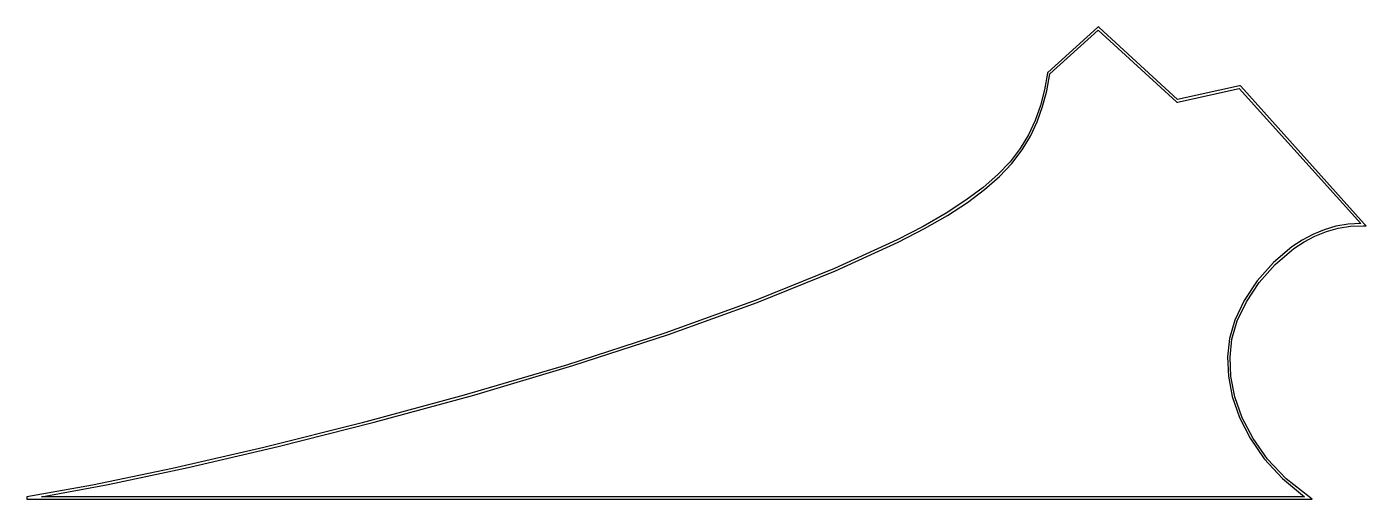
# Model space of a CAD drawing. Extents: x 0 to 182, y 0 to 64.
import ezdxf

# ---------------------------------------------------------------- set-up
doc = ezdxf.new("R2010")
doc.units = 0

msp = doc.modelspace()

# ---------------------------------------------------------------- linework, layer by layer
at = {"layer": 'Layer 1'}
for p, q in [((145.582245, 64.045481), (138.851915, 57.960071)), ((139.12486, 57.7451), (145.68983, 63.69822)), ((145.698, 64.1447), (145.582245, 64.045481)), ((145.68983, 63.69822), (145.689745, 63.698216)), ((145.689745, 63.698216), (156.314445, 53.974786)), ((145.805481, 64.045509), (145.697994, 64.144728)), ((145.697994, 64.144728), (145.698, 64.1447)), ((156.479781, 54.280739), (145.805481, 64.045509)), ((138.802319, 57.860853), (138.388918, 55.59001)), ((138.70446, 55.464946), (139.12486, 57.7451)), ((138.810574, 57.91873), (138.802319, 57.860853)), ((138.851915, 57.960071), (138.810574, 57.91873)), ((138.388918, 55.59001), (137.841842, 53.449936)), ((138.14614, 53.308925), (138.70446, 55.464946)), ((156.463273, 53.933445), (164.863783, 55.760725)), ((164.888561, 56.116279), (156.479781, 54.280739)), ((164.863783, 55.760725), (181.350583, 37.454925)), ((164.98778, 56.141071), (164.888561, 56.116279)), ((165.053926, 56.066657), (164.98778, 56.141071)), ((181.838426, 37.405257), (165.053926, 56.066657)), ((137.841842, 53.449936), (137.130923, 51.422223)), ((137.420787, 51.260619), (138.14614, 53.308925)), ((156.314445, 53.974786), (156.380591, 53.916909)), ((156.380591, 53.916909), (156.463273, 53.933445)), ((137.130923, 51.422223), (136.225993, 49.488465)), ((136.499289, 49.303615), (137.420787, 51.260619)), ((136.225993, 49.488465), (135.096884, 47.630256)), ((135.352533, 47.421496), (136.499289, 49.303615)), ((135.096884, 47.630256), (133.713429, 45.829189)), ((133.951408, 45.597848), (135.352533, 47.421496)), ((133.713429, 45.829189), (132.04546, 44.066857)), ((132.266801, 43.816254), (133.951408, 45.597848)), ((132.04546, 44.066857), (130.062809, 42.324853)), ((130.2696, 42.0603), (132.266801, 43.816254)), ((130.062809, 42.324853), (127.734412, 40.585775)), ((127.922102, 40.306318), (130.2696, 42.0603)), ((127.734412, 40.585775), (125.029593, 38.832835)), ((125.201508, 38.542109), (127.922102, 40.306318)), ((125.029593, 38.832835), (121.918763, 37.048554)), ((122.077819, 36.749619), (125.201508, 38.542109)), ((121.918763, 37.048554), (118.372336, 35.215448)), ((118.521037, 34.910791), (122.077819, 36.749619)), ((176.383292, 36.588569), (174.851567, 35.951404)), ((177.980765, 37.063277), (176.383292, 36.588569)), ((176.692739, 36.351567), (178.306216, 36.805038)), ((179.638393, 37.357929), (177.980765, 37.063277)), ((178.306216, 36.805038), (179.979309, 37.068772)), ((181.350583, 37.454925), (179.638393, 37.357929)), ((179.979309, 37.068772), (181.706135, 37.124137)), ((181.706135, 37.124137), (182.103009, 37.107601)), ((182.103009, 37.107601), (181.838426, 37.405257)), ((118.372336, 35.215448), (109.854341, 31.332838)), ((109.988198, 31.021903), (118.521037, 34.910791)), ((173.391181, 35.169384), (172.007727, 34.260109)), ((172.268844, 34.039078), (173.668169, 34.949953)), ((174.851567, 35.951404), (173.391181, 35.169384)), ((173.668169, 34.949953), (175.144762, 35.726995)), ((175.144762, 35.726995), (176.692739, 36.351567)), ((172.007727, 34.260109), (169.493983, 32.130195)), ((169.725535, 31.890357), (172.268844, 34.039078)), ((109.854341, 31.332838), (99.238909, 27.045153)), ((99.363, 26.731), (109.988198, 31.021903)), ((169.493983, 32.130195), (167.299945, 29.637294)), ((167.564426, 29.431028), (169.725535, 31.890357)), ((167.299945, 29.637294), (165.543215, 26.986989)), ((165.83538, 26.816146), (167.564426, 29.431028)), ((99.238909, 27.045153), (86.843291, 22.557173)), ((87.308886, 22.358949), (99.363, 26.731)), ((165.543215, 26.986989), (164.271522, 24.328611)), ((164.585869, 24.202094), (165.83538, 26.816146)), ((164.271522, 24.328611), (163.532593, 21.811495)), ((163.863365, 21.745257), (164.585869, 24.202094)), ((86.843291, 22.557173), (73.458763, 18.220391)), ((74.322003, 18.133405), (87.308886, 22.358949)), ((163.532593, 21.811495), (163.267019, 19.349164)), ((163.60196, 19.296469), (163.863365, 21.745257)), ((73.458763, 18.220391), (59.581482, 14.123451)), ((163.267019, 19.349164), (163.385338, 16.7056)), ((163.727481, 16.658483), (163.60196, 19.296469)), ((60.854281, 14.134405), (74.322003, 18.133405)), ((163.385338, 16.7056), (163.915741, 13.939742)), ((164.27073, 13.892876), (163.727481, 16.658483)), ((59.581482, 14.123451), (45.707602, 10.354993)), ((47.357649, 10.441987), (60.854281, 14.134405)), ((163.915741, 13.939742), (164.886414, 11.110527)), ((165.262508, 11.061226), (164.27073, 13.892876)), ((164.886414, 11.110527), (166.325547, 8.276897)), ((166.733619, 8.225111), (165.262508, 11.061226)), ((45.707602, 10.354993), (32.33328, 7.00366)), ((34.284035, 7.136189), (47.357649, 10.441987)), ((166.325547, 8.276897), (168.261329, 5.497788)), ((168.714864, 5.446109), (166.733619, 8.225111)), ((32.33328, 7.00366), (19.95467, 4.158094)), ((22.085369, 4.297049), (34.284035, 7.136189)), ((168.261329, 5.497788), (170.721948, 2.832141)), ((19.95467, 4.158094), (9.067928, 1.906936)), ((11.213578, 2.004605), (22.085369, 4.297049)), ((171.237045, 2.785799), (168.714864, 5.446109)), ((9.067928, 1.906936), (0.16921, 0.33883)), ((2.120593, 0.338895), (11.213578, 2.004605)), ((170.721948, 2.832141), (173.735593, 0.338895)), ((174.330965, 0.305757), (171.237045, 2.785799)), ((0.16921, 0.33883), (0.144405, 0.33883)), ((0.144405, 0.33883), (0.16921, -0.000154)), ((173.735593, 0.338895), (2.120593, 0.338895)), ((174.777449, -0.000154), (174.330965, 0.305757)), ((0.16921, -0.000154), (0.194015, -0.000154)), ((0.194015, -0.000154), (174.240015, -0.000154)), ((174.240015, -0.000154), (174.777449, -0.000154))]:
    msp.add_line(p, q, dxfattribs=at)

doc.saveas('drawing.dxf')
